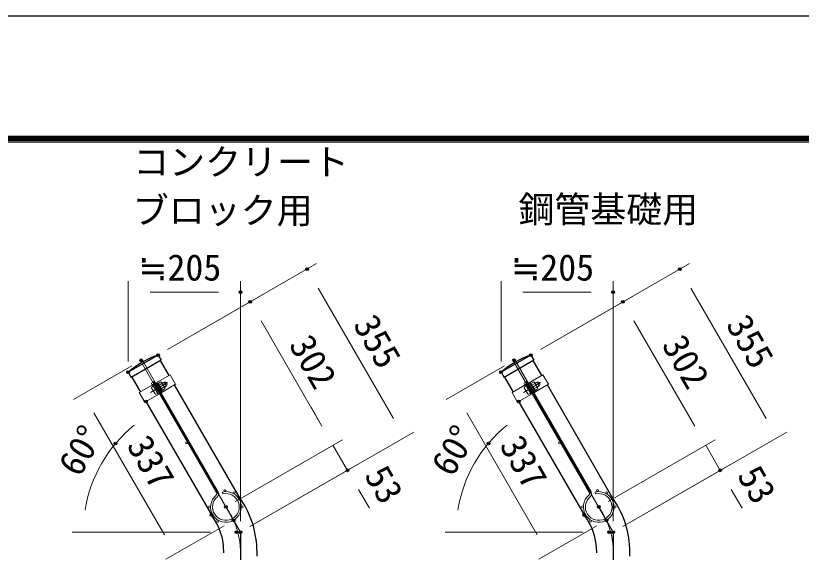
# Model space of a CAD drawing. Units: millimetres, scale not verified. Extents: x -4200 to 4200, y -2970 to 2970.
# Drawn here: x -651 to 782, y 1991 to 2970 of the extents above; entities that cross this region are included whole.
import ezdxf
from ezdxf.enums import TextEntityAlignment as Align

# ---------------------------------------------------------------- set-up
doc = ezdxf.new("R2010")
doc.units = ezdxf.units.MM
doc.header["$LTSCALE"] = 10
doc.header["$PDMODE"] = 32
doc.header["$PDSIZE"] = 5
doc.linetypes.add('USER1', pattern=[50.8, 31.75, -6.35, 6.35, -6.35])
for name, color, linetype, lineweight in [('0-0_D-BMK', 2, 'USER1', 13), ('0-2_D-STR-TXT', 7, 'Continuous', 13), ('0-3_D-STR-DIM', 7, 'Continuous', 13), ('0-4_D-STR1', 1, 'Continuous', 25), ('0-5_D-STR3', 3, 'Continuous', 13), ('0-6_D-STR2', 7, 'Continuous', 13), ('0-8_Defpoints', 8, 'Continuous', 25), ('0-C_CENTER', 2, 'USER1', 25), ('0-E_D-TTL', 7, 'Continuous', 25)]:
    doc.layers.add(name, color=color, linetype=linetype, lineweight=lineweight)
doc.styles.add('ＭＳ ゴシック', font='')
doc.styles.get('ＭＳ ゴシック').set_extended_font_data('MS Gothic')

msp = doc.modelspace()

# ---------------------------------------------------------------- linework, layer by layer
at = {"layer": '0-0_D-BMK'}
for p, q in [((-240.95, 2027.45), (-424.45, 2345.28)), ((439.05, 2027.45), (255.55, 2345.28)), ((-404.81, 2282.43), (-373.86, 2300.3)), ((275.19, 2282.43), (306.14, 2300.3))]:
    msp.add_line(p, q, dxfattribs=at)
for centre in [(-383.89, 1990.54), (296.11, 1990.54)]:
    msp.add_arc(centre, 142.94, 0.12794, 35.65543, dxfattribs=at)
at = {"layer": '0-3_D-STR-DIM'}
for p, q in [((-373.89, 2360.61), (-102.01, 2517.59)), ((306.11, 2360.61), (577.99, 2517.59)), ((-445.69, 2339.16), (-445.69, 2485.39)), ((-240.95, 2047.45), (-240.95, 2485.39)), ((234.31, 2339.16), (234.31, 2485.39)), ((439.05, 2047.45), (439.05, 2485.39)), ((-405.69, 2465.39), (-280.95, 2465.39)), ((38.17, 2234.79), (-99.33, 2472.95)), ((274.31, 2465.39), (399.05, 2465.39)), ((718.17, 2234.79), (580.67, 2472.95)), ((-373.89, 2360.61), (-205.93, 2457.59)), ((306.11, 2360.61), (474.07, 2457.59)), ((-92.25, 2220.69), (-203.25, 2412.95)), ((587.75, 2220.69), (476.75, 2412.95)), ((-439.27, 2330.95), (-545.44, 2269.65)), ((240.73, 2330.95), (134.56, 2269.65)), ((-92.25, 2220.69), (-112.25, 2255.33)), ((587.75, 2220.69), (567.75, 2255.33)), ((-508.12, 2245.01), (-379.62, 2022.44)), ((171.88, 2245.01), (300.38, 2022.44)), ((-223.63, 2037.45), (75.49, 2210.15)), ((456.37, 2037.45), (755.49, 2210.15)), ((-250.13, 2083.35), (-54.93, 2196.05)), ((-250.13, 2083.35), (-54.93, 2196.05)), ((429.87, 2083.35), (625.07, 2196.05)), ((429.87, 2083.35), (625.07, 2196.05)), ((-72.25, 2186.05), (-45.75, 2140.15)), ((607.75, 2186.05), (634.25, 2140.15)), ((-223.63, 2037.45), (-28.43, 2150.15)), ((456.37, 2037.45), (651.57, 2150.15)), ((-25.75, 2105.51), (-5.75, 2070.87)), ((654.25, 2105.51), (674.25, 2070.87)), ((-270.77, 2039.1), (-376.94, 1977.8)), ((409.23, 2039.1), (303.06, 1977.8)), ((-295.88, 2027.45), (-547.65, 2027.45)), ((384.12, 2027.45), (132.35, 2027.45))]:
    msp.add_line(p, q, dxfattribs=at)
for centre in [(-275.88, 2027.45), (404.12, 2027.45)]:
    msp.add_arc(centre, 251.76, 129.11271, 170.88729, dxfattribs=at)
at = {"layer": '0-4_D-STR1'}
for p, q in [((-391.22, 2350.61), (-445.69, 2319.16)), ((-391.22, 2350.61), (-385.72, 2341.09)), ((288.78, 2350.61), (234.31, 2319.16)), ((288.78, 2350.61), (294.28, 2341.09)), ((-385.72, 2341.09), (-440.19, 2309.64)), ((-371.13, 2313.42), (-386.75, 2340.49)), ((294.28, 2341.09), (239.81, 2309.64)), ((308.87, 2313.42), (293.25, 2340.49)), ((-445.69, 2319.16), (-440.19, 2309.64)), ((-439.15, 2310.24), (-423.52, 2283.17)), ((234.31, 2319.16), (239.81, 2309.64)), ((240.85, 2310.24), (256.48, 2283.17)), ((-241.55, 2088.98), (-361.11, 2296.07)), ((438.45, 2088.98), (318.89, 2296.07)), ((-413.51, 2265.82), (-293.94, 2058.73)), ((266.49, 2265.82), (386.06, 2058.73)), ((-271.2, 1989.45), (-271.2, 1990.86)), ((-210.7, 1983.45), (-210.7, 1990.86)), ((408.8, 1989.45), (408.8, 1990.86)), ((469.3, 1983.45), (469.3, 1990.86))]:
    msp.add_line(p, q, dxfattribs=at)
for centre, radius, start, end in [((-337.84, 2195.26), 164.27, 108.96219, 131.03781), ((342.16, 2195.26), 164.27, 108.96219, 131.03781), ((-383.19, 1990.54), 172.49, 0.10451, 34.79881), ((296.81, 1990.54), 172.49, 0.10451, 34.79881), ((-384.83, 1990.53), 113.63, 0.16425, 36.8837), ((295.17, 1990.53), 113.63, 0.16425, 36.8837)]:
    msp.add_arc(centre, radius, start, end, dxfattribs=at)
at = {"layer": '0-5_D-STR3'}
for p, q in [((-395.77, 2299.2), (-369.14, 2314.57)), ((-369.14, 2314.57), (-359.14, 2297.25)), ((284.23, 2299.2), (310.86, 2314.57)), ((310.86, 2314.57), (320.86, 2297.25)), ((-425.52, 2282.02), (-398.89, 2297.4)), ((-390.88, 2278.93), (-400.88, 2296.25)), ((-399.88, 2294.52), (-391.88, 2280.66)), ((-388.89, 2280.08), (-398.89, 2297.4)), ((-395.89, 2292.2), (-392.77, 2294)), ((-385.77, 2281.88), (-395.77, 2299.2)), ((-395.55, 2291.62), (-392.43, 2293.42)), ((-383.78, 2283.03), (-393.78, 2300.35)), ((-384.78, 2284.76), (-392.78, 2298.62)), ((-391.14, 2298.98), (-386.12, 2301.88)), ((-391.14, 2298.98), (-383.64, 2285.99)), ((-389.27, 2295.74), (-384.24, 2298.64)), ((-385.77, 2281.88), (-359.14, 2297.25)), ((-384.65, 2300.74), (-378.88, 2290.74)), ((-383.76, 2299.2), (-380.04, 2301.35)), ((-383.42, 2298.62), (-379.7, 2300.77)), ((-380.1, 2292.86), (-376.38, 2295.01)), ((-376.04, 2294.43), (-380.04, 2301.35)), ((-379.76, 2292.27), (-376.04, 2294.43)), ((254.48, 2282.02), (281.11, 2297.4)), ((289.12, 2278.93), (279.12, 2296.25)), ((280.12, 2294.52), (288.12, 2280.66)), ((291.11, 2280.08), (281.11, 2297.4)), ((284.11, 2292.2), (287.23, 2294)), ((294.23, 2281.88), (284.23, 2299.2)), ((284.45, 2291.62), (287.57, 2293.42)), ((296.22, 2283.03), (286.22, 2300.35)), ((295.22, 2284.76), (287.22, 2298.62)), ((288.86, 2298.98), (293.88, 2301.88)), ((288.86, 2298.98), (296.36, 2285.99)), ((290.73, 2295.74), (295.76, 2298.64)), ((294.23, 2281.88), (320.86, 2297.25)), ((295.35, 2300.74), (301.12, 2290.74)), ((296.24, 2299.2), (299.96, 2301.35)), ((296.58, 2298.62), (300.3, 2300.77)), ((299.9, 2292.86), (303.62, 2295.01)), ((303.96, 2294.43), (299.96, 2301.35)), ((300.24, 2292.27), (303.96, 2294.43)), ((-425.52, 2282.02), (-415.52, 2264.7)), ((-415.52, 2264.7), (-388.89, 2280.08)), ((-403.28, 2290.82), (-396.78, 2279.56)), ((-392.22, 2285.86), (-389.11, 2287.66)), ((-391.89, 2285.27), (-388.77, 2287.07)), ((-385.52, 2289.24), (-380.49, 2292.14)), ((-384.78, 2284.76), (-383.39, 2285.56)), ((-383.64, 2285.99), (-378.62, 2288.89)), ((254.48, 2282.02), (264.48, 2264.7)), ((264.48, 2264.7), (291.11, 2280.08)), ((276.72, 2290.82), (283.22, 2279.56)), ((287.78, 2285.86), (290.89, 2287.66)), ((288.11, 2285.27), (291.23, 2287.07)), ((294.48, 2289.24), (299.51, 2292.14)), ((295.22, 2284.76), (296.61, 2285.56)), ((296.36, 2285.99), (301.38, 2288.89))]:
    msp.add_line(p, q, dxfattribs=at)
for points in [[(-392.78, 2298.62), (-391.39, 2299.42), (-383.39, 2285.56)], [(287.22, 2298.62), (288.61, 2299.42), (296.61, 2285.56)]]:
    msp.add_lwpolyline(points, dxfattribs=at)
for centre, radius, start, end in [((-387.04, 2299.19), 2.85, 348.83491, 71.16509), ((-390.76, 2290.54), 10.39, 8.85295, 51.14705), ((-378.04, 2297.89), 3.4, 300, 120), ((292.96, 2299.19), 2.85, 348.83491, 71.16509), ((289.24, 2290.54), 10.39, 8.85295, 51.14705), ((301.96, 2297.89), 3.4, 300, 120), ((-381.41, 2289.44), 2.85, 348.86505, 71.13495), ((298.59, 2289.44), 2.85, 348.86505, 71.13495)]:
    msp.add_arc(centre, radius, start, end, dxfattribs=at)
for centre, start_param, end_param in [((-399.13, 2293.22), 1.5707963, 3.1415927), ((280.87, 2293.22), 1.5707963, 3.1415927), ((-392.63, 2281.96), 3.1415927, 4.712389), ((287.37, 2281.96), 3.1415927, 4.712389)]:
    msp.add_ellipse(centre, major_axis=(4.16, 2.4), ratio=0.3125, start_param=start_param, end_param=end_param, dxfattribs=at)
at = {"layer": '0-6_D-STR2'}
for p, q in [((-423.51, 2340.05), (-420.39, 2341.85)), ((-423.51, 2340.05), (-420.39, 2341.85)), ((-284.58, 2099.41), (-423.51, 2340.05)), ((-281.46, 2101.21), (-420.39, 2341.85)), ((256.49, 2340.05), (259.61, 2341.85)), ((256.49, 2340.05), (259.61, 2341.85)), ((395.42, 2099.41), (256.49, 2340.05)), ((398.54, 2101.21), (259.61, 2341.85)), ((-273.1, 2097.08), (-273.94, 2100.59)), ((406.9, 2097.08), (406.06, 2100.59))]:
    msp.add_line(p, q, dxfattribs=at)
for centre in [(-401.57, 2298.45), (278.43, 2298.45), (-339.07, 2190.19), (340.93, 2190.19), (-269.47, 2103.08), (-252.55, 2099.16), (410.53, 2103.08), (427.45, 2099.16), (-297.25, 2073.35), (-237.65, 2073.35), (382.75, 2073.35), (442.35, 2073.35), (-282.35, 2047.54), (-252.55, 2047.54), (397.65, 2047.54), (427.45, 2047.54)]:
    msp.add_circle(centre, 1.8, dxfattribs=at)
for centre, radius, start, end in [((-267.45, 2073.35), 28, 129.83934, 103.39579), ((-267.45, 2073.35), 24.4, 129.83934, 103.39579), ((-287.7, 2097.61), 3.6, 309.83934, 30), ((-287.7, 2097.61), 7.2, 309.83934, 30), ((412.55, 2073.35), 28, 129.83934, 103.39579), ((412.55, 2073.35), 24.4, 129.83934, 103.39579), ((392.3, 2097.61), 3.6, 309.83934, 30), ((392.3, 2097.61), 7.2, 309.83934, 30)]:
    msp.add_arc(centre, radius, start, end, dxfattribs=at)
at = {"layer": '0-8_Defpoints'}
for p in [(-119.33, 2507.59), (560.67, 2507.59), (-240.95, 2465.39), (439.05, 2465.39), (-223.25, 2447.59), (456.75, 2447.59), (-391.22, 2350.61), (288.78, 2350.61), (-421.95, 2340.95), (258.05, 2340.95), (-445.69, 2319.16), (234.31, 2319.16), (-413.51, 2265.82), (266.49, 2265.82), (-468.74, 2189.28), (211.26, 2189.28), (-45.75, 2140.15), (634.25, 2140.15), (-267.45, 2073.35), (-267.45, 2073.35), (412.55, 2073.35), (412.55, 2073.35), (-293.94, 2058.73), (-253.45, 2049.1), (386.06, 2058.73), (426.55, 2049.1), (-248.27, 2027.45), (-240.95, 2027.45), (-240.95, 2027.45), (-240.95, 2027.45), (431.73, 2027.45), (439.05, 2027.45), (439.05, 2027.45), (439.05, 2027.45)]:
    msp.add_point(p, dxfattribs=at)
at = {"layer": '0-C_CENTER'}
for p, q in [((-240.95, 2027.45), (-240.95, -207.46)), ((439.05, 2027.45), (439.05, -187.46))]:
    msp.add_line(p, q, dxfattribs=at)
at = {"layer": '0-E_D-TTL', "color": 2}
msp.add_lwpolyline([(-4200.08, 2970.08), (4199.92, 2970.08), (4199.92, -2969.92), (-4200.08, -2969.92)], close=True, dxfattribs=at)
at = {"layer": '0-E_D-TTL'}
for points in [[(-3930.08, 2750.08), (3929.92, 2750.08), (3929.92, -2749.92), (-3930.08, -2749.92)], [(-3927.58, 2747.58), (3927.42, 2747.58), (3927.42, -2747.42), (-3927.58, -2747.42)], [(-3925.08, 2745.08), (3924.92, 2745.08), (3924.92, -2744.92), (-3925.08, -2744.92)], [(-3922.58, 2742.58), (3922.42, 2742.58), (3922.42, -2742.42), (-3922.58, -2742.42)], [(-3920.08, 2740.08), (3919.92, 2740.08), (3919.92, -2739.92), (-3920.08, -2739.92)]]:
    msp.add_lwpolyline(points, close=True, dxfattribs=at)

# ---------------------------------------------------------------- texts
at = {"layer": '0-2_D-STR-TXT', "style": 'ＭＳ ゴシック'}
for s, p in [('コンクリート', (-436.53, 2664.68)), ('ブロック用', (-437.28, 2576.3)), ('鋼管基礎用', (265.99, 2578.08))]:
    msp.add_text(s, height=48.09, dxfattribs=at).set_placement(p, align=Align.BOTTOM_LEFT)
at = {"layer": '0-3_D-STR-DIM', "style": 'ＭＳ ゴシック'}
for p in [(-427.22, 2472.13), (252.78, 2472.13)]:
    msp.add_text('≒205', height=48.09, dxfattribs=at).set_placement(p, align=Align.BOTTOM_LEFT)
for s, rotation, p in [('355', 300, (-48.85, 2399.01)), ('355', 300, (631.15, 2399.01)), ('302', 300, (-166.08, 2362.06)), ('302', 300, (513.92, 2362.06)), ('60°', 60, (-521.78, 2118.56)), ('60°', 60, (158.22, 2118.56)), ('337', 300, (-462.02, 2178.65)), ('337', 300, (217.98, 2178.65)), ('53', 300, (-28.49, 2123.75)), ('53', 300, (651.51, 2123.75))]:
    msp.add_text(s, height=48.09, rotation=rotation, dxfattribs=at).set_placement(p, align=Align.BOTTOM_LEFT)

doc.saveas('drawing.dxf')
